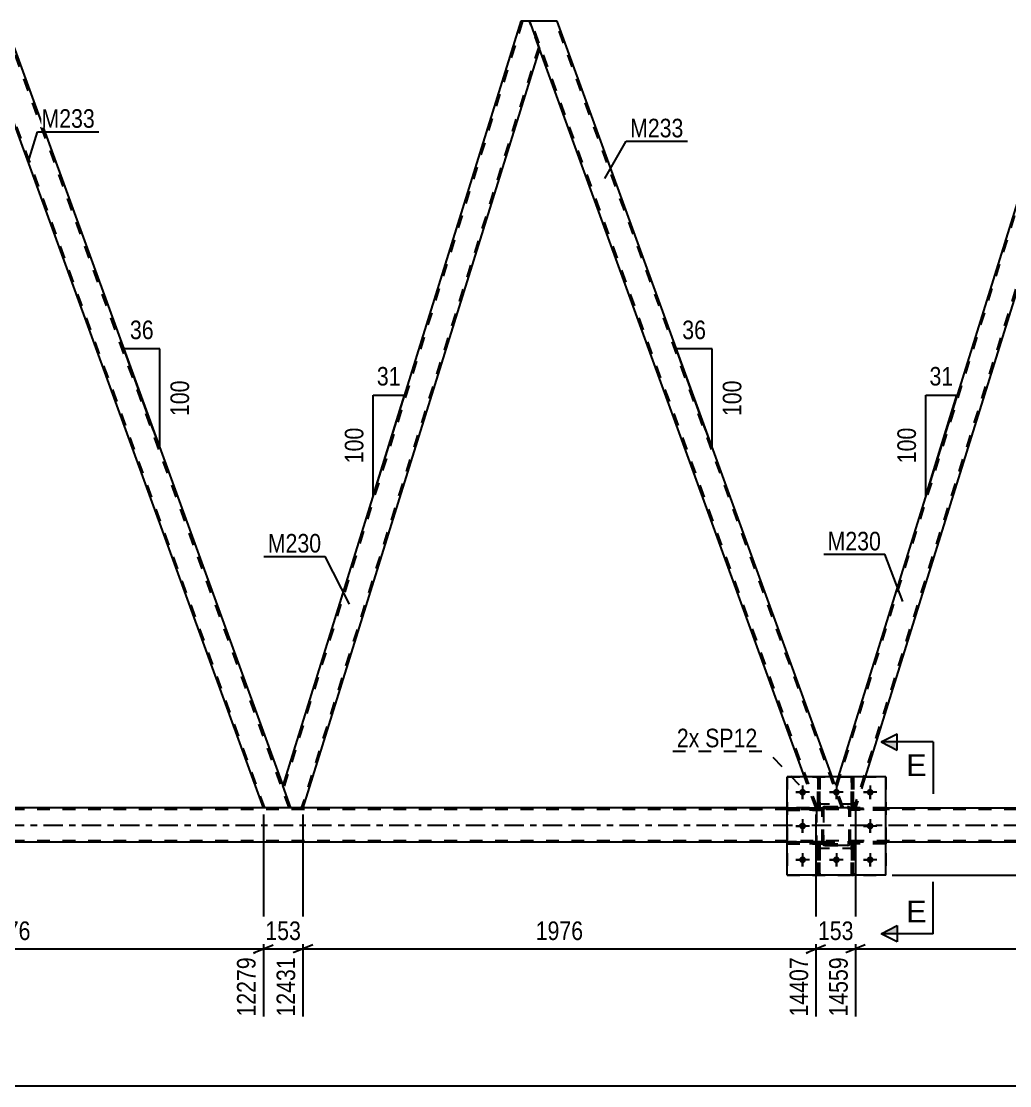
# Model space of a CAD drawing. Header units: millimetres. Extents: x 0 to 841, y 0 to 594.
# Drawn here: x 536.4 to 688.7, y 280.3 to 444.4 of the extents above; entities that cross this region are included whole.
import ezdxf

# ---------------------------------------------------------------- set-up
doc = ezdxf.new("R2010")
doc.units = ezdxf.units.MM
doc.linetypes.add('DXK_LINE_DOT2', pattern=[3.9198, 1.9599, -1.9599])
doc.linetypes.add('DXK_LINE_DOT3', pattern=[5.9187, 2.979, -0.9799, 0.9799, -0.9799])
doc.styles.add('Arial', font='ARIAL.TTF', dxfattribs={"height": 0.2})
doc.styles.add('Arial Narrow', font='ARIALN.TTF', dxfattribs={"height": 0.2})

# ---------------------------------------------------------------- blocks, each defined once
blk = doc.blocks.new('Part-272366397-2842 - 2830')
at = {"color": 7, "linetype": 'DXK_LINE_DOT2'}
for p, q in [((659.02, 316.96), (659.02, 323.76)), ((659.02, 323.76), (665.02, 323.76)), ((665.02, 316.96), (665.02, 323.76)), ((659.02, 316.96), (665.02, 316.96))]:
    blk.add_line(p, q, dxfattribs=at)
blk = doc.blocks.new('Part-272366397-2845 - 2830')
at = {"color": 7, "linetype": 'DXK_LINE_DOT2'}
for p, q in [((659.82, 323.12), (654.42, 323.12)), ((654.42, 323.12), (654.42, 322.8)), ((659.22, 323.12), (659.82, 323.12)), ((659.22, 322.8), (659.22, 323.12)), ((659.82, 322.8), (659.82, 323.12)), ((659.82, 322.8), (659.82, 323.12)), ((654.42, 322.8), (659.82, 322.8)), ((659.22, 322.8), (659.82, 322.8))]:
    blk.add_line(p, q, dxfattribs=at)
blk = doc.blocks.new('Part-272366397-2965 - 2830')
at = {"color": 7, "linetype": 'DXK_LINE_DOT2'}
for p, q in [((664.82, 323.12), (664.22, 323.12)), ((664.22, 323.12), (669.62, 323.12)), ((664.22, 322.8), (664.22, 323.12)), ((664.22, 322.8), (664.22, 323.12)), ((664.82, 322.8), (664.82, 323.12)), ((669.62, 323.12), (669.62, 322.8)), ((664.82, 322.8), (664.22, 322.8)), ((669.62, 322.8), (664.22, 322.8))]:
    blk.add_line(p, q, dxfattribs=at)
blk = doc.blocks.new('Part-272366397-2837 - 2830')
at = {"color": 7, "linetype": 'DXK_LINE_DOT2'}
for p, q in [((664.35, 317.6), (664.35, 317.6)), ((664.35, 317.6), (664.35, 317)), ((664.35, 312.76), (664.35, 317.6)), ((664.35, 317.6), (664.67, 317.6)), ((664.35, 317), (664.35, 312.76)), ((664.35, 317), (664.67, 317)), ((664.67, 317), (664.67, 317.6)), ((664.67, 312.76), (664.67, 317.6)), ((664.67, 312.76), (664.67, 317)), ((664.35, 312.76), (664.67, 312.76))]:
    blk.add_line(p, q, dxfattribs=at)
blk = doc.blocks.new('Part-272366397-2968 - 2830')
at = {"color": 7, "linetype": 'DXK_LINE_DOT2'}
for p, q in [((664.82, 317.92), (664.22, 317.92)), ((664.22, 317.92), (669.62, 317.92)), ((664.22, 317.6), (664.22, 317.92)), ((664.22, 317.6), (664.22, 317.92)), ((664.82, 317.6), (664.22, 317.6)), ((669.62, 317.6), (664.22, 317.6)), ((664.82, 317.6), (664.82, 317.92)), ((669.62, 317.92), (669.62, 317.6))]:
    blk.add_line(p, q, dxfattribs=at)
blk = doc.blocks.new('Part-272366397-2841 - 2830')
at = {"color": 7, "linetype": 'DXK_LINE_DOT2'}
for p, q in [((660.12, 323.33), (660.3, 323.36)), ((660.3, 323.36), (660.12, 323.33)), ((660.21, 323.1), (660.3, 323.12)), ((660.21, 323.1), (660.3, 323.12)), ((660.3, 323.36), (663.74, 323.36)), ((660.3, 323.36), (660.3, 323.36)), ((660.3, 323.36), (663.74, 323.36)), ((660.3, 323.12), (663.74, 323.12)), ((660.3, 323.12), (660.3, 323.12)), ((660.3, 323.12), (663.74, 323.12)), ((663.74, 323.36), (663.74, 323.36)), ((663.74, 323.36), (663.93, 323.33)), ((663.93, 323.33), (663.74, 323.36)), ((663.74, 323.12), (663.74, 323.12)), ((663.74, 323.12), (663.83, 323.1)), ((663.83, 323.1), (663.74, 323.12)), ((659.82, 322.88), (659.86, 323.07)), ((659.86, 323.07), (659.82, 322.88)), ((659.82, 317.84), (659.82, 322.88)), ((659.82, 322.88), (659.82, 322.88)), ((659.82, 317.84), (659.82, 322.88)), ((660.06, 322.88), (660.08, 322.97)), ((660.08, 322.97), (660.06, 322.88)), ((660.06, 317.84), (660.06, 322.88)), ((660.06, 322.88), (660.06, 322.88)), ((660.06, 322.88), (660.06, 317.84)), ((660.08, 322.97), (660.13, 323.05)), ((660.13, 323.05), (660.08, 322.97)), ((660.13, 323.05), (660.21, 323.1)), ((663.83, 323.1), (663.91, 323.05)), ((663.91, 323.05), (663.83, 323.1)), ((663.91, 323.05), (663.96, 322.97)), ((663.96, 322.97), (663.91, 323.05)), ((663.96, 322.97), (663.98, 322.88)), ((663.98, 322.88), (663.96, 322.97)), ((663.98, 317.84), (663.98, 322.88)), ((663.98, 322.88), (663.98, 322.88)), ((663.98, 317.84), (663.98, 322.88)), ((664.19, 323.07), (664.22, 322.88)), ((664.22, 322.88), (664.19, 323.07)), ((664.22, 317.84), (664.22, 322.88)), ((664.22, 322.88), (664.22, 322.88)), ((664.22, 317.84), (664.22, 322.88)), ((659.82, 317.84), (659.82, 317.84)), ((659.86, 317.66), (659.82, 317.84)), ((659.82, 317.84), (659.86, 317.66)), ((660.06, 317.84), (660.06, 317.84)), ((660.08, 317.75), (660.06, 317.84)), ((660.06, 317.84), (660.08, 317.75)), ((660.13, 317.67), (660.08, 317.75)), ((660.08, 317.75), (660.13, 317.67)), ((660.3, 317.36), (660.12, 317.4)), ((660.12, 317.4), (660.3, 317.36)), ((660.21, 317.62), (660.13, 317.67)), ((660.13, 317.67), (660.21, 317.62)), ((660.3, 317.6), (660.21, 317.62)), ((660.21, 317.62), (660.3, 317.6)), ((660.3, 317.6), (663.74, 317.6)), ((660.3, 317.6), (660.3, 317.6)), ((660.3, 317.6), (663.74, 317.6)), ((660.3, 317.36), (663.74, 317.36)), ((660.3, 317.36), (660.3, 317.36)), ((663.74, 317.36), (660.3, 317.36)), ((663.83, 317.62), (663.74, 317.6)), ((663.74, 317.6), (663.83, 317.62)), ((663.74, 317.6), (663.74, 317.6)), ((663.93, 317.4), (663.74, 317.36)), ((663.74, 317.36), (663.93, 317.4)), ((663.74, 317.36), (663.74, 317.36)), ((663.91, 317.67), (663.83, 317.62)), ((663.96, 317.75), (663.91, 317.67)), ((663.91, 317.67), (663.96, 317.75)), ((663.98, 317.84), (663.96, 317.75)), ((663.96, 317.75), (663.98, 317.84)), ((663.98, 317.84), (663.98, 317.84)), ((664.22, 317.84), (664.19, 317.66)), ((664.19, 317.66), (664.22, 317.84)), ((664.22, 317.84), (664.22, 317.84))]:
    blk.add_line(p, q, dxfattribs=at)
at = {"color": 7, "linetype": 'DXK_LINE_DOT3'}
blk.add_line((662.02, 320.36), (662.02, 320.36), dxfattribs=at)
at = {"color": 7, "linetype": 'DXK_LINE_DOT2'}
for centre, start, end in [((660.3, 322.88), 112.5, 157.5), ((660.3, 322.88), 112.5, 157.5), ((663.74, 322.88), 22.5, 67.5), ((663.74, 322.88), 22.5, 67.5), ((660.3, 317.84), 202.5, 247.5), ((660.3, 317.84), 202.5, 247.5), ((663.74, 317.84), 292.5, 337.5), ((663.74, 317.84), 292.5, 337.5)]:
    blk.add_arc(centre, 0.48, start, end, dxfattribs=at)
blk = doc.blocks.new('Part-272366397-2971 - 2830')
at = {"color": 7, "linetype": 'DXK_LINE_DOT2'}
for p, q in [((654.42, 322.8), (654.42, 323.12)), ((654.42, 323.12), (659.47, 323.12)), ((659.22, 322.8), (659.22, 323.12)), ((659.82, 323.12), (659.22, 323.12)), ((659.82, 322.8), (659.82, 323.12)), ((659.82, 322.8), (659.82, 323.12)), ((659.82, 322.8), (654.42, 322.8)), ((659.82, 322.8), (659.22, 322.8))]:
    blk.add_line(p, q, dxfattribs=at)
blk = doc.blocks.new('Part-272366397-2843 - 2830')
at = {"color": 7, "linetype": 'DXK_LINE_DOT2'}
for p, q in [((664.22, 322.8), (664.22, 323.12)), ((664.22, 323.12), (664.82, 323.12)), ((664.22, 322.8), (664.22, 323.12)), ((664.82, 322.8), (664.82, 323.12)), ((669.62, 323.12), (664.82, 323.12)), ((669.62, 322.8), (669.62, 323.12)), ((664.82, 322.8), (664.22, 322.8)), ((669.62, 322.8), (664.22, 322.8))]:
    blk.add_line(p, q, dxfattribs=at)
blk = doc.blocks.new('Part-272366397-2844 - 2830')
at = {"color": 7, "linetype": 'DXK_LINE_DOT2'}
for p, q in [((664.22, 317.6), (664.22, 317.92)), ((664.22, 317.92), (664.82, 317.92)), ((664.22, 317.6), (664.22, 317.92)), ((669.62, 317.92), (664.22, 317.92)), ((664.82, 317.6), (664.22, 317.6)), ((669.62, 317.6), (664.22, 317.6)), ((664.82, 317.6), (664.82, 317.92)), ((669.62, 317.6), (669.62, 317.92))]:
    blk.add_line(p, q, dxfattribs=at)
blk = doc.blocks.new('Part-272366397-2974 - 2830')
at = {"color": 7, "linetype": 'DXK_LINE_DOT2'}
for p, q in [((654.42, 317.6), (654.42, 317.92)), ((654.42, 317.92), (659.82, 317.92)), ((659.82, 317.6), (654.42, 317.6)), ((659.22, 317.6), (659.22, 317.92)), ((659.82, 317.92), (659.22, 317.92)), ((659.82, 317.6), (659.22, 317.6)), ((659.82, 317.6), (659.82, 317.92)), ((659.82, 317.6), (659.82, 317.92))]:
    blk.add_line(p, q, dxfattribs=at)
blk = doc.blocks.new('Part-272366397-2846 - 2830')
at = {"color": 7, "linetype": 'DXK_LINE_DOT2'}
for p, q in [((659.82, 317.92), (654.42, 317.92)), ((654.42, 317.92), (654.42, 317.6)), ((654.42, 317.6), (659.82, 317.6)), ((659.22, 317.92), (659.82, 317.92)), ((659.22, 317.6), (659.22, 317.92)), ((659.22, 317.6), (659.82, 317.6)), ((659.82, 317.6), (659.82, 317.92)), ((659.82, 317.6), (659.82, 317.92))]:
    blk.add_line(p, q, dxfattribs=at)
blk = doc.blocks.new('Part-272366397-2913 - 2830')
at = {"color": 7, "linetype": 'DXK_LINE_DOT2'}
for p, q in [((660.12, 323.33), (660.3, 323.36)), ((660.3, 323.36), (660.12, 323.33)), ((660.21, 323.1), (660.3, 323.12)), ((660.21, 323.1), (660.3, 323.12)), ((660.3, 323.36), (663.74, 323.36)), ((660.3, 323.36), (660.3, 323.36)), ((660.3, 323.36), (663.74, 323.36)), ((660.3, 323.12), (663.74, 323.12)), ((660.3, 323.12), (660.3, 323.12)), ((660.3, 323.12), (663.74, 323.12)), ((663.74, 323.36), (663.74, 323.36)), ((663.74, 323.36), (663.93, 323.33)), ((663.93, 323.33), (663.74, 323.36)), ((663.74, 323.12), (663.74, 323.12)), ((663.74, 323.12), (663.83, 323.1)), ((663.83, 323.1), (663.74, 323.12)), ((659.82, 322.88), (659.86, 323.07)), ((659.86, 323.07), (659.82, 322.88)), ((659.82, 317.84), (659.82, 322.88)), ((659.82, 322.88), (659.82, 322.88)), ((659.82, 317.84), (659.82, 322.88)), ((660.06, 322.88), (660.08, 322.97)), ((660.08, 322.97), (660.06, 322.88)), ((660.06, 317.84), (660.06, 322.88)), ((660.06, 322.88), (660.06, 322.88)), ((660.06, 322.88), (660.06, 317.84)), ((660.08, 322.97), (660.13, 323.05)), ((660.13, 323.05), (660.08, 322.97)), ((660.13, 323.05), (660.21, 323.1)), ((663.83, 323.1), (663.91, 323.05)), ((663.91, 323.05), (663.83, 323.1)), ((663.91, 323.05), (663.96, 322.97)), ((663.96, 322.97), (663.91, 323.05)), ((663.96, 322.97), (663.98, 322.88)), ((663.98, 322.88), (663.96, 322.97)), ((663.98, 317.84), (663.98, 322.88)), ((663.98, 322.88), (663.98, 322.88)), ((663.98, 317.84), (663.98, 322.88)), ((664.19, 323.07), (664.22, 322.88)), ((664.22, 322.88), (664.19, 323.07)), ((664.22, 317.84), (664.22, 322.88)), ((664.22, 322.88), (664.22, 322.88)), ((664.22, 317.84), (664.22, 322.88)), ((659.82, 317.84), (659.82, 317.84)), ((659.86, 317.66), (659.82, 317.84)), ((659.82, 317.84), (659.86, 317.66)), ((660.06, 317.84), (660.06, 317.84)), ((660.08, 317.75), (660.06, 317.84)), ((660.06, 317.84), (660.08, 317.75)), ((660.13, 317.67), (660.08, 317.75)), ((660.08, 317.75), (660.13, 317.67)), ((660.3, 317.36), (660.12, 317.4)), ((660.12, 317.4), (660.3, 317.36)), ((660.21, 317.62), (660.13, 317.67)), ((660.13, 317.67), (660.21, 317.62)), ((660.3, 317.6), (660.21, 317.62)), ((660.21, 317.62), (660.3, 317.6)), ((660.3, 317.6), (663.74, 317.6)), ((660.3, 317.6), (660.3, 317.6)), ((660.3, 317.6), (663.74, 317.6)), ((660.3, 317.36), (663.74, 317.36)), ((660.3, 317.36), (660.3, 317.36)), ((663.74, 317.36), (660.3, 317.36)), ((663.83, 317.62), (663.74, 317.6)), ((663.74, 317.6), (663.83, 317.62)), ((663.74, 317.6), (663.74, 317.6)), ((663.93, 317.4), (663.74, 317.36)), ((663.74, 317.36), (663.93, 317.4)), ((663.74, 317.36), (663.74, 317.36)), ((663.91, 317.67), (663.83, 317.62)), ((663.96, 317.75), (663.91, 317.67)), ((663.91, 317.67), (663.96, 317.75)), ((663.98, 317.84), (663.96, 317.75)), ((663.96, 317.75), (663.98, 317.84)), ((663.98, 317.84), (663.98, 317.84)), ((664.22, 317.84), (664.19, 317.66)), ((664.19, 317.66), (664.22, 317.84)), ((664.22, 317.84), (664.22, 317.84))]:
    blk.add_line(p, q, dxfattribs=at)
at = {"color": 7, "linetype": 'DXK_LINE_DOT3'}
blk.add_line((662.02, 320.36), (662.02, 320.36), dxfattribs=at)
at = {"color": 7, "linetype": 'DXK_LINE_DOT2'}
for centre, start, end in [((660.3, 322.88), 112.5, 157.5), ((660.3, 322.88), 112.5, 157.5), ((663.74, 322.88), 22.5, 67.5), ((663.74, 322.88), 22.5, 67.5), ((660.3, 317.84), 202.5, 247.5), ((660.3, 317.84), 202.5, 247.5), ((663.74, 317.84), 292.5, 337.5), ((663.74, 317.84), 292.5, 337.5)]:
    blk.add_arc(centre, 0.48, start, end, dxfattribs=at)
blk = doc.blocks.new('Part-272366397-2849 - 2830')
at = {"color": 7, "linetype": 'DXK_LINE_DOT2'}
for p, q in [((664.35, 323.72), (664.35, 327.96)), ((664.35, 327.96), (664.35, 323.12)), ((664.35, 327.96), (664.67, 327.96)), ((664.67, 327.96), (664.67, 323.72)), ((664.67, 323.12), (664.67, 327.96)), ((664.35, 323.12), (664.35, 323.72)), ((664.35, 323.72), (664.67, 323.72)), ((664.35, 323.12), (664.35, 323.12)), ((664.67, 323.12), (664.35, 323.12)), ((664.67, 323.72), (664.67, 323.12))]:
    blk.add_line(p, q, dxfattribs=at)
blk = doc.blocks.new('Part-272366397-2856 - 2830')
at = {"color": 7, "linetype": 'DXK_LINE_DOT2'}
for p, q in [((659.15, 323.72), (659.15, 327.96)), ((659.15, 327.96), (659.15, 323.12)), ((659.15, 327.96), (659.47, 327.96)), ((659.47, 327.96), (659.47, 323.72)), ((659.47, 323.12), (659.47, 327.96)), ((659.15, 323.12), (659.15, 323.72)), ((659.15, 323.72), (659.47, 323.72)), ((659.15, 323.12), (659.15, 323.12)), ((659.47, 323.12), (659.15, 323.12)), ((659.47, 323.72), (659.47, 323.12))]:
    blk.add_line(p, q, dxfattribs=at)
blk = doc.blocks.new('Part-272366397-2875 - 2830')
at = {"color": 7, "linetype": 'DXK_LINE_DOT2'}
for p, q in [((659.47, 327.96), (659.15, 327.96)), ((659.15, 327.96), (659.15, 323.72)), ((659.15, 327.96), (659.15, 323.12)), ((659.47, 323.72), (659.47, 327.96)), ((659.47, 327.96), (659.47, 323.12)), ((659.47, 323.72), (659.15, 323.72)), ((659.15, 323.72), (659.15, 323.12)), ((659.47, 323.12), (659.15, 323.12)), ((659.47, 323.12), (659.47, 323.72)), ((659.47, 323.12), (659.47, 323.12))]:
    blk.add_line(p, q, dxfattribs=at)
blk = doc.blocks.new('Bolt-272366397-2876 - 2830')
at = {"linetype": 'Continuous'}
for points in [[(657.34, 325.56, -1), (656.3, 325.56, -1)], [(662.54, 325.56, -1), (661.5, 325.56, -1)], [(667.74, 325.56, -1), (666.7, 325.56, -1)], [(657.34, 320.36, -1), (656.3, 320.36, -1)], [(667.74, 320.36, -1), (666.7, 320.36, -1)], [(657.34, 315.16, -1), (656.3, 315.16, -1)], [(662.54, 315.16, -1), (661.5, 315.16, -1)], [(667.74, 315.16, -1), (666.7, 315.16, -1)]]:
    blk.add_hatch(color=1, dxfattribs=at).paths.add_polyline_path(points)
at = {"color": 1, "linetype": 'Continuous'}
for p, q in [((656.82, 326.6), (656.82, 324.52)), ((662.02, 326.6), (662.02, 324.52)), ((667.22, 326.6), (667.22, 324.52)), ((657.86, 325.56), (655.78, 325.56)), ((663.06, 325.56), (660.98, 325.56)), ((668.26, 325.56), (666.18, 325.56)), ((657.86, 320.36), (655.78, 320.36)), ((656.82, 321.4), (656.82, 319.32)), ((668.26, 320.36), (666.18, 320.36)), ((667.22, 321.4), (667.22, 319.32)), ((657.86, 315.16), (655.78, 315.16)), ((656.82, 316.2), (656.82, 314.12)), ((663.06, 315.16), (660.98, 315.16)), ((662.02, 316.2), (662.02, 314.12)), ((668.26, 315.16), (666.18, 315.16)), ((667.22, 316.2), (667.22, 314.12))]:
    blk.add_line(p, q, dxfattribs=at)
blk = doc.blocks.new('Bolt-272366397-2877 - 2830')
at = {"color": 1, "linetype": 'Continuous'}
for p, q in [((656.82, 326.6), (656.82, 325.91)), ((662.02, 326.6), (662.02, 325.91)), ((667.22, 326.6), (667.22, 325.91)), ((655.78, 325.56), (656.47, 325.56)), ((656.82, 324.52), (656.82, 325.22)), ((657.86, 325.56), (657.17, 325.56)), ((660.98, 325.56), (661.67, 325.56)), ((662.02, 324.52), (662.02, 325.22)), ((663.06, 325.56), (662.37, 325.56)), ((666.18, 325.56), (666.87, 325.56)), ((667.22, 324.52), (667.22, 325.22)), ((668.26, 325.56), (667.57, 325.56)), ((655.78, 320.36), (656.47, 320.36)), ((656.82, 321.4), (656.82, 320.71)), ((656.82, 319.32), (656.82, 320.02)), ((657.86, 320.36), (657.17, 320.36)), ((666.18, 320.36), (666.87, 320.36)), ((667.22, 321.4), (667.22, 320.71)), ((667.22, 319.32), (667.22, 320.02)), ((668.26, 320.36), (667.57, 320.36)), ((655.78, 315.16), (656.47, 315.16)), ((656.82, 316.2), (656.82, 315.51)), ((657.86, 315.16), (657.17, 315.16)), ((660.98, 315.16), (661.67, 315.16)), ((662.02, 316.2), (662.02, 315.51)), ((663.06, 315.16), (662.37, 315.16)), ((666.18, 315.16), (666.87, 315.16)), ((667.22, 316.2), (667.22, 315.51)), ((668.26, 315.16), (667.57, 315.16)), ((656.82, 314.12), (656.82, 314.82)), ((662.02, 314.12), (662.02, 314.82)), ((667.22, 314.12), (667.22, 314.82))]:
    blk.add_line(p, q, dxfattribs=at)
blk = doc.blocks.new('Part-272366397-2944 - 2830')
at = {"color": 7, "linetype": 'DXK_LINE_DOT2'}
for p, q in [((664.67, 317.6), (664.35, 317.6)), ((664.35, 317), (664.35, 317.6)), ((664.35, 312.76), (664.35, 317.6)), ((664.67, 317), (664.35, 317)), ((664.35, 312.76), (664.35, 317)), ((664.67, 317.6), (664.67, 317.6)), ((664.67, 317.6), (664.67, 317)), ((664.67, 312.76), (664.67, 317.6)), ((664.67, 317), (664.67, 312.76)), ((664.67, 312.76), (664.35, 312.76))]:
    blk.add_line(p, q, dxfattribs=at)
blk = doc.blocks.new('Part-272366397-2886 - 2830')
at = {"color": 7, "linetype": 'DXK_LINE_DOT2'}
for p, q in [((659.47, 317.6), (659.15, 317.6)), ((659.15, 317), (659.15, 317.6)), ((659.15, 312.76), (659.15, 317.6)), ((659.47, 317), (659.15, 317)), ((659.15, 312.76), (659.15, 317)), ((659.47, 317.6), (659.47, 317.6)), ((659.47, 317.6), (659.47, 317)), ((659.47, 312.76), (659.47, 317.6)), ((659.47, 317), (659.47, 312.76)), ((659.47, 312.76), (659.15, 312.76))]:
    blk.add_line(p, q, dxfattribs=at)
blk = doc.blocks.new('Part-272366397-2912 - 2830')
at = {"color": 7, "linetype": 'DXK_LINE_DOT2'}
for p, q in [((659.02, 316.96), (659.02, 323.76)), ((659.02, 323.76), (665.02, 323.76)), ((665.02, 316.96), (665.02, 323.76)), ((659.02, 316.96), (665.02, 316.96))]:
    blk.add_line(p, q, dxfattribs=at)
blk = doc.blocks.new('Part-272366397-3000 - 2830')
at = {"color": 2, "linetype": 'Continuous'}
for p, q in [((529.62, 444.36), (533.87, 444.36)), ((533.87, 444.36), (576.73, 326.61)), ((573.74, 323.14), (531.16, 440.11))]:
    blk.add_line(p, q, dxfattribs=at)
at = {"color": 7, "linetype": 'DXK_LINE_DOT2'}
for p, q in [((531.16, 440.11), (529.62, 444.36)), ((573.99, 323.14), (529.87, 444.36)), ((533.83, 444.36), (533.36, 444.36)), ((577.74, 323.14), (533.62, 444.36)), ((577.99, 323.14), (576.73, 326.61)), ((577.99, 323.14), (573.74, 323.14))]:
    blk.add_line(p, q, dxfattribs=at)
blk = doc.blocks.new('Part-272366397-3020 - 2830')
at = {"color": 7, "linetype": 'DXK_LINE_DOT2'}
for p, q in [((654.42, 327.96), (669.62, 327.96)), ((654.42, 327.96), (654.42, 312.76)), ((669.62, 327.96), (669.62, 312.76)), ((654.42, 312.76), (669.62, 312.76))]:
    blk.add_line(p, q, dxfattribs=at)
blk = doc.blocks.new('Part-272366397-3025 - 2830')
at = {"color": 2, "linetype": 'Continuous'}
for p, q in [((669.62, 327.96), (654.42, 327.96)), ((654.42, 312.76), (654.42, 327.96)), ((669.62, 312.76), (669.62, 327.96)), ((669.62, 312.76), (654.42, 312.76))]:
    blk.add_line(p, q, dxfattribs=at)
blk = doc.blocks.new('Part-272366397-3028 - 2830')
at = {"color": 7, "linetype": 'DXK_LINE_DOT2'}
for p, q in [((664.67, 327.96), (664.35, 327.96)), ((664.35, 327.96), (664.35, 323.72)), ((664.35, 323.12), (664.35, 327.96)), ((664.67, 323.72), (664.67, 327.96)), ((664.67, 327.96), (664.67, 323.12)), ((664.67, 323.72), (664.35, 323.72)), ((664.35, 323.72), (664.35, 323.12)), ((664.67, 323.12), (664.35, 323.12)), ((664.67, 323.12), (664.67, 323.72)), ((664.67, 323.12), (664.67, 323.12))]:
    blk.add_line(p, q, dxfattribs=at)
blk = doc.blocks.new('Part-272366397-3063 - 2830')
at = {"color": 2, "linetype": 'Continuous'}
for p, q in [((613.43, 444.36), (576.73, 326.61)), ((614.75, 444.36), (613.43, 444.36)), ((614.75, 444.36), (616.3, 440.11)), ((616.3, 440.11), (579.84, 323.14)), ((577.99, 323.14), (576.73, 326.61))]:
    blk.add_line(p, q, dxfattribs=at)
at = {"color": 7, "linetype": 'DXK_LINE_DOT2'}
for p, q in [((613.68, 444.36), (576.87, 326.24)), ((616.16, 440.48), (579.59, 323.14)), ((579.84, 323.14), (577.99, 323.14))]:
    blk.add_line(p, q, dxfattribs=at)
blk = doc.blocks.new('Part-272366397-3068 - 2830')
at = {"color": 2, "linetype": 'Continuous'}
for p, q in [((619.01, 444.36), (614.75, 444.36)), ((661.37, 327.96), (619.01, 444.36)), ((657.12, 327.96), (616.3, 440.11))]:
    blk.add_line(p, q, dxfattribs=at)
at = {"color": 7, "linetype": 'DXK_LINE_DOT2'}
for p, q in [((616.3, 440.11), (614.75, 444.36)), ((659.13, 323.14), (615.01, 444.36)), ((618.97, 444.36), (618.5, 444.36)), ((662.87, 323.14), (618.75, 444.36)), ((658.87, 323.14), (657.12, 327.96)), ((663.13, 323.14), (661.37, 327.96)), ((663.13, 323.14), (658.87, 323.14))]:
    blk.add_line(p, q, dxfattribs=at)
blk = doc.blocks.new('Part-272366397-3073 - 2830')
at = {"color": 7, "linetype": 'DXK_LINE_DOT2'}
for p, q in [((698.82, 444.36), (662, 326.24)), ((701.3, 440.48), (664.72, 323.14)), ((662.29, 327.96), (661.87, 326.61)), ((663.13, 323.14), (661.87, 326.61)), ((666.48, 327.96), (664.97, 323.14)), ((664.97, 323.14), (663.13, 323.14))]:
    blk.add_line(p, q, dxfattribs=at)
at = {"color": 2, "linetype": 'Continuous'}
for p, q in [((698.57, 444.36), (662.29, 327.96)), ((699.89, 444.36), (698.57, 444.36)), ((701.43, 440.11), (699.89, 444.36)), ((701.43, 440.11), (666.48, 327.96))]:
    blk.add_line(p, q, dxfattribs=at)
blk = doc.blocks.new('Part-272366397-3078 - 2830')
at = {"color": 2, "linetype": 'Continuous'}
for p, q in [((654.42, 323.14), (499.35, 323.14)), ((669.62, 323.14), (768.21, 323.14)), ((654.42, 317.86), (499.35, 317.86)), ((768.21, 317.86), (669.62, 317.86))]:
    blk.add_line(p, q, dxfattribs=at)
at = {"color": 7, "linetype": 'DXK_LINE_DOT2'}
for p, q in [((669.62, 323.14), (654.42, 323.14)), ((768.21, 322.9), (95.95, 322.9)), ((768.21, 318.1), (95.95, 318.1)), ((669.62, 317.86), (654.42, 317.86))]:
    blk.add_line(p, q, dxfattribs=at)
at = {"color": 7, "linetype": 'DXK_LINE_DOT3'}
blk.add_line((95.95, 320.5), (768.21, 320.5), dxfattribs=at)
blk = doc.blocks.new('Part-272366397-3100 - 2830')
at = {"color": 7, "linetype": 'DXK_LINE_DOT2'}
for p, q in [((659.15, 317.6), (659.15, 317.6)), ((659.15, 317.6), (659.15, 317)), ((659.15, 312.76), (659.15, 317.6)), ((659.15, 317.6), (659.47, 317.6)), ((659.15, 317), (659.15, 312.76)), ((659.15, 317), (659.47, 317)), ((659.47, 317), (659.47, 317.6)), ((659.47, 312.76), (659.47, 317.6)), ((659.47, 312.76), (659.47, 317)), ((659.15, 312.76), (659.47, 312.76))]:
    blk.add_line(p, q, dxfattribs=at)
blk = doc.blocks.new('AngleDimension-272366397-16631 - 2830')
at = {"color": 7, "linetype": 'Continuous'}
for p, q in [((556.78, 381.43), (552.25, 393.88)), ((557.79, 393.88), (552.25, 393.88)), ((557.79, 378.66), (552.25, 393.88)), ((557.79, 378.66), (557.79, 393.88))]:
    blk.add_line(p, q, dxfattribs=at)
at = {"color": 0}
for points in [[(557.44, 394.78), (557.44, 398.98), (552.59, 398.98), (552.59, 394.78)], [(562.89, 389.61), (558.69, 389.61), (558.69, 382.93), (562.89, 382.93)]]:
    blk.add_wipeout(points, dxfattribs=at)
at = {"color": 3, "style": 'Arial Narrow'}
blk.add_text('36', height=2.863, dxfattribs=at).set_placement((553.19, 395.38))
blk.add_text('100', height=2.863, rotation=90.0002, dxfattribs=at).set_placement((562.29, 383.53))
blk = doc.blocks.new('AngleDimension-272366397-16645 - 2830')
at = {"color": 7, "linetype": 'Continuous'}
for p, q in [((641.87, 381.43), (637.34, 393.88)), ((642.88, 393.88), (637.34, 393.88)), ((642.88, 378.66), (637.34, 393.88)), ((642.88, 378.66), (642.88, 393.88))]:
    blk.add_line(p, q, dxfattribs=at)
at = {"color": 0}
for points in [[(642.54, 394.78), (642.54, 398.98), (637.68, 398.98), (637.68, 394.78)], [(647.98, 389.61), (643.78, 389.61), (643.78, 382.93), (647.98, 382.93)]]:
    blk.add_wipeout(points, dxfattribs=at)
at = {"color": 3, "style": 'Arial Narrow'}
blk.add_text('36', height=2.863, dxfattribs=at).set_placement((638.28, 395.38))
blk.add_text('100', height=2.863, rotation=90.0002, dxfattribs=at).set_placement((647.38, 383.53))
blk = doc.blocks.new('AngleDimension-272366397-3127 - 2830')
at = {"color": 7, "linetype": 'Continuous'}
for p, q in [((590.65, 386.73), (595.47, 386.73)), ((590.65, 371.26), (595.47, 386.73)), ((590.65, 371.26), (590.65, 386.73)), ((592.34, 376.7), (595.47, 386.73))]:
    blk.add_line(p, q, dxfattribs=at)
at = {"color": 0}
for points in [[(595.49, 387.63), (595.49, 391.83), (590.63, 391.83), (590.63, 387.63)], [(589.75, 382.34), (585.55, 382.34), (585.55, 375.66), (589.75, 375.66)]]:
    blk.add_wipeout(points, dxfattribs=at)
at = {"color": 3, "style": 'Arial Narrow'}
blk.add_text('31', height=2.863, dxfattribs=at).set_placement((591.23, 388.23))
blk.add_text('100', height=2.863, rotation=90.0002, dxfattribs=at).set_placement((589.15, 376.26))
blk = doc.blocks.new('StraightDimension-272366397-3212 - 2830')
at = {"color": 7, "linetype": 'Continuous'}
for p, q in [((494.71, 322.14), (494.71, 291)), ((573.74, 322.14), (573.74, 291)), ((496.21, 302.04), (493.21, 300.84)), ((572.24, 300.84), (575.24, 302.04)), ((494.71, 301.44), (573.74, 301.44))]:
    blk.add_line(p, q, dxfattribs=at)
at = {"color": 0}
blk.add_wipeout([(538.48, 302.19), (538.48, 306.39), (529.96, 306.39), (529.96, 302.19)], dxfattribs=at)
at = {"color": 0, "linetype": 'Continuous'}
blk.add_wipeout([(573.14, 300.74), (568.94, 300.74), (568.94, 290.4), (573.14, 290.4)], dxfattribs=at)
at = {"color": 3, "style": 'Arial Narrow'}
blk.add_text('1976', height=2.863, dxfattribs=at).set_placement((530.56, 302.79))
at = {"color": 3, "linetype": 'Continuous', "style": 'Arial Narrow'}
blk.add_text('12279', height=2.863, rotation=90.0002, dxfattribs=at).set_placement((572.54, 291))
blk = doc.blocks.new('StraightDimension-272366397-3476 - 2830')
at = {"color": 7, "linetype": 'Continuous'}
for p, q in [((579.84, 322.14), (579.84, 291)), ((658.87, 322.14), (658.87, 291)), ((581.34, 302.04), (578.34, 300.84)), ((657.37, 300.84), (660.37, 302.04)), ((579.84, 301.44), (658.87, 301.44))]:
    blk.add_line(p, q, dxfattribs=at)
at = {"color": 0}
blk.add_wipeout([(623.61, 302.19), (623.61, 306.39), (615.1, 306.39), (615.1, 302.19)], dxfattribs=at)
at = {"color": 0, "linetype": 'Continuous'}
blk.add_wipeout([(658.27, 300.74), (654.07, 300.74), (654.07, 290.4), (658.27, 290.4)], dxfattribs=at)
at = {"color": 3, "style": 'Arial Narrow'}
blk.add_text('1976', height=2.863, dxfattribs=at).set_placement((615.7, 302.79))
at = {"color": 3, "linetype": 'Continuous', "style": 'Arial Narrow'}
blk.add_text('14407', height=2.863, rotation=90.0002, dxfattribs=at).set_placement((657.67, 291))
blk = doc.blocks.new('AngleDimension-272366397-3138 - 2830')
at = {"color": 7, "linetype": 'Continuous'}
for p, q in [((675.78, 386.73), (680.6, 386.73)), ((675.78, 371.26), (680.6, 386.73)), ((675.78, 371.26), (675.78, 386.73)), ((677.48, 376.7), (680.6, 386.73))]:
    blk.add_line(p, q, dxfattribs=at)
at = {"color": 0}
for points in [[(680.62, 387.63), (680.62, 391.83), (675.77, 391.83), (675.77, 387.63)], [(674.88, 382.34), (670.68, 382.34), (670.68, 375.66), (674.88, 375.66)]]:
    blk.add_wipeout(points, dxfattribs=at)
at = {"color": 3, "style": 'Arial Narrow'}
blk.add_text('31', height=2.863, dxfattribs=at).set_placement((676.37, 388.23))
blk.add_text('100', height=2.863, rotation=90.0002, dxfattribs=at).set_placement((674.28, 376.26))
blk = doc.blocks.new('StraightDimension-272366397-3356 - 2830')
at = {"color": 7, "linetype": 'Continuous'}
for p, q in [((664.97, 322.14), (664.97, 291)), ((744.01, 322.14), (744.01, 291)), ((666.47, 302.04), (663.47, 300.84)), ((742.51, 300.84), (745.51, 302.04)), ((664.97, 301.44), (744.01, 301.44))]:
    blk.add_line(p, q, dxfattribs=at)
at = {"color": 0}
blk.add_wipeout([(708.75, 302.19), (708.75, 306.39), (700.23, 306.39), (700.23, 302.19)], dxfattribs=at)
at = {"color": 0, "linetype": 'Continuous'}
blk.add_wipeout([(743.41, 300.74), (739.21, 300.74), (739.21, 290.4), (743.41, 290.4)], dxfattribs=at)
at = {"color": 3, "style": 'Arial Narrow'}
blk.add_text('1976', height=2.863, dxfattribs=at).set_placement((700.83, 302.79))
at = {"color": 3, "linetype": 'Continuous', "style": 'Arial Narrow'}
blk.add_text('16535', height=2.863, rotation=90.0002, dxfattribs=at).set_placement((742.81, 291))
blk = doc.blocks.new('StraightDimension-272366397-3452 - 2830')
at = {"color": 7, "linetype": 'Continuous'}
for p, q in [((573.74, 322.14), (573.74, 291)), ((579.84, 322.14), (579.84, 291)), ((572.24, 300.84), (575.24, 302.04)), ((581.34, 302.04), (578.34, 300.84)), ((573.74, 301.44), (579.84, 301.44))]:
    blk.add_line(p, q, dxfattribs=at)
at = {"color": 0}
blk.add_wipeout([(580.13, 302.19), (580.13, 306.39), (573.45, 306.39), (573.45, 302.19)], dxfattribs=at)
at = {"color": 0, "linetype": 'Continuous'}
blk.add_wipeout([(579.24, 300.74), (575.04, 300.74), (575.04, 290.4), (579.24, 290.4)], dxfattribs=at)
at = {"color": 3, "style": 'Arial Narrow'}
blk.add_text('153', height=2.863, dxfattribs=at).set_placement((574.05, 302.79))
at = {"color": 3, "linetype": 'Continuous', "style": 'Arial Narrow'}
blk.add_text('12431', height=2.863, rotation=90.0002, dxfattribs=at).set_placement((578.64, 291))
blk = doc.blocks.new('StraightDimension-272366397-3500 - 2830')
at = {"color": 7, "linetype": 'Continuous'}
for p, q in [((658.87, 322.14), (658.87, 291)), ((664.97, 322.14), (664.97, 291)), ((657.37, 300.84), (660.37, 302.04)), ((666.47, 302.04), (663.47, 300.84)), ((658.87, 301.44), (664.97, 301.44))]:
    blk.add_line(p, q, dxfattribs=at)
at = {"color": 0}
blk.add_wipeout([(665.26, 302.19), (665.26, 306.39), (658.58, 306.39), (658.58, 302.19)], dxfattribs=at)
at = {"color": 0, "linetype": 'Continuous'}
blk.add_wipeout([(664.37, 300.74), (660.17, 300.74), (660.17, 290.4), (664.37, 290.4)], dxfattribs=at)
at = {"color": 3, "style": 'Arial Narrow'}
blk.add_text('153', height=2.863, dxfattribs=at).set_placement((659.18, 302.79))
at = {"color": 3, "linetype": 'Continuous', "style": 'Arial Narrow'}
blk.add_text('14559', height=2.863, rotation=90.0002, dxfattribs=at).set_placement((663.77, 291))
blk = doc.blocks.new('StraightDimension-272366397-14854 - 2830')
at = {"color": 7, "linetype": 'Continuous'}
for p, q in [((802.88, 455.66), (801.68, 458.66)), ((756.53, 457.16), (804.68, 457.16)), ((802.28, 312.76), (802.28, 457.16)), ((801.68, 314.26), (802.88, 311.26)), ((670.62, 312.76), (804.68, 312.76))]:
    blk.add_line(p, q, dxfattribs=at)
at = {"color": 0}
blk.add_wipeout([(801.53, 389.22), (797.33, 389.22), (797.33, 380.71), (801.53, 380.71)], dxfattribs=at)
at = {"color": 3, "style": 'Arial Narrow'}
blk.add_text('3610', height=2.863, rotation=90.0002, dxfattribs=at).set_placement((800.93, 381.31))
blk = doc.blocks.new('StraightDimension-272366397-14883 - 2830')
at = {"color": 7, "linetype": 'Continuous'}
blk.add_line((49.02, 280.34), (777.47, 280.34), dxfattribs=at)
blk = doc.blocks.new('Mark-272366397-2996 - 2830')
at = {"color": 0}
blk.add_wipeout([(547.79, 427.95), (547.79, 430.95), (539.56, 430.95), (539.56, 427.95)], dxfattribs=at)
blk.add_wipeout([(547.79, 427.95), (547.79, 430.95), (539.56, 430.95), (539.56, 427.95)], dxfattribs=at)
at = {"color": 30, "linetype": 'Continuous'}
for p, q in [((537.52, 422.64), (538.96, 427.35)), ((538.96, 427.35), (548.39, 427.35))]:
    blk.add_line(p, q, dxfattribs=at)
at = {"color": 3, "style": 'Arial Narrow'}
blk.add_text('M233', height=2.863, dxfattribs=at).set_placement((539.56, 427.95))
blk = doc.blocks.new('Mark-272366397-3059 - 2830')
at = {"color": 0}
blk.add_wipeout([(582.66, 362.5), (582.66, 365.5), (574.43, 365.5), (574.43, 362.5)], dxfattribs=at)
blk.add_wipeout([(582.66, 362.5), (582.66, 365.5), (574.43, 365.5), (574.43, 362.5)], dxfattribs=at)
at = {"color": 30, "linetype": 'Continuous'}
for p in [(573.83, 361.9), (587, 354.54)]:
    blk.add_line(p, (583.26, 361.9), dxfattribs=at)
at = {"color": 3, "style": 'Arial Narrow'}
blk.add_text('M230', height=2.863, dxfattribs=at).set_placement((574.43, 362.5))
blk = doc.blocks.new('Mark-272366397-3064 - 2830')
at = {"color": 0}
blk.add_wipeout([(638.47, 426.48), (638.47, 429.48), (630.24, 429.48), (630.24, 426.48)], dxfattribs=at)
blk.add_wipeout([(638.47, 426.48), (638.47, 429.48), (630.24, 429.48), (630.24, 426.48)], dxfattribs=at)
at = {"color": 30, "linetype": 'Continuous'}
for p, q in [((626.35, 420.14), (629.64, 425.88)), ((629.64, 425.88), (639.07, 425.88))]:
    blk.add_line(p, q, dxfattribs=at)
at = {"color": 3, "style": 'Arial Narrow'}
blk.add_text('M233', height=2.863, dxfattribs=at).set_placement((630.24, 426.48))
blk = doc.blocks.new('Mark-272366397-3069 - 2830')
at = {"color": 0}
blk.add_wipeout([(668.89, 362.83), (668.89, 365.83), (660.67, 365.83), (660.67, 362.83)], dxfattribs=at)
blk.add_wipeout([(668.89, 362.83), (668.89, 365.83), (660.67, 365.83), (660.67, 362.83)], dxfattribs=at)
at = {"color": 30, "linetype": 'Continuous'}
for p in [(660.07, 362.23), (672.27, 354.94)]:
    blk.add_line(p, (669.49, 362.23), dxfattribs=at)
at = {"color": 3, "style": 'Arial Narrow'}
blk.add_text('M230', height=2.863, dxfattribs=at).set_placement((660.67, 362.83))
blk = doc.blocks.new('SectionMark-272366397-4210 - 2830')
at = {"linetype": 'Continuous'}
for points in [[(671.41, 333.32), (671.41, 332.07), (668.91, 333.32)], [(671.41, 305.01), (671.41, 303.76), (668.91, 303.76)]]:
    blk.add_hatch(color=6, dxfattribs=at).paths.add_polyline_path(points)
at = {"color": 6, "linetype": 'Continuous'}
for p, q in [((668.91, 333.32), (671.41, 334.57)), ((676.91, 333.32), (668.91, 333.32)), ((668.91, 333.32), (671.41, 332.07)), ((671.41, 332.07), (671.41, 334.57)), ((676.91, 333.32), (676.91, 325.32)), ((676.91, 303.76), (676.91, 311.76)), ((668.91, 303.76), (671.41, 305.01)), ((676.91, 303.76), (668.91, 303.76)), ((671.41, 302.51), (668.91, 303.76)), ((671.41, 305.01), (671.41, 302.51))]:
    blk.add_line(p, q, dxfattribs=at)
at = {"color": 0, "linetype": 'Continuous'}
for points in [[(675.91, 328.07), (675.91, 331.57), (672.8, 331.57), (672.8, 328.07)], [(675.91, 305.51), (675.91, 309.01), (672.8, 309.01), (672.8, 305.51)]]:
    blk.add_wipeout(points, dxfattribs=at)
at = {"color": 3, "linetype": 'Continuous', "style": 'Arial'}
for p in [(672.8, 328.07), (672.8, 305.51)]:
    blk.add_text('E', height=3.34, dxfattribs=at).set_placement(p)
blk = doc.blocks.new('MarkSet-272366397-16464 - 2830')
at = {"color": 30, "linetype": 'DXK_LINE_DOT2'}
blk.add_line((656.36, 326.64), (651.35, 331.89), dxfattribs=at)
at = {"color": 0}
for points in [[(640.91, 332.49), (640.91, 335.49), (637.44, 335.49), (637.44, 332.49)], [(649.85, 332.49), (649.85, 335.49), (641.81, 335.49), (641.81, 332.49)]]:
    blk.add_wipeout(points, dxfattribs=at)
for points in [[(640.91, 332.49), (640.91, 335.49), (637.44, 335.49), (637.44, 332.49)], [(649.85, 332.49), (649.85, 335.49), (641.81, 335.49), (641.81, 332.49)]]:
    blk.add_wipeout(points, dxfattribs=at)
at = {"color": 30, "linetype": 'DXK_LINE_DOT2'}
blk.add_line((636.84, 331.89), (651.35, 331.89), dxfattribs=at)
at = {"color": 3, "style": 'Arial Narrow'}
for s, p in [('2x', (637.44, 332.49)), ('SP12', (641.81, 332.49))]:
    blk.add_text(s, height=2.863, dxfattribs=at).set_placement(p)

msp = doc.modelspace()

# ---------------------------------------------------------------- block references
for name in ['Part-272366397-3000 - 2830', 'Part-272366397-3063 - 2830', 'Part-272366397-3068 - 2830', 'Part-272366397-3073 - 2830', 'Part-272366397-3020 - 2830', 'Part-272366397-3025 - 2830', 'Bolt-272366397-2876 - 2830', 'Bolt-272366397-2877 - 2830', 'Part-272366397-2856 - 2830', 'Part-272366397-2875 - 2830', 'Part-272366397-2849 - 2830', 'Part-272366397-3028 - 2830', 'Part-272366397-3078 - 2830', 'Part-272366397-2845 - 2830', 'Part-272366397-2971 - 2830', 'Part-272366397-2842 - 2830', 'Part-272366397-2912 - 2830', 'Part-272366397-2841 - 2830', 'Part-272366397-2913 - 2830', 'Part-272366397-2965 - 2830', 'Part-272366397-2843 - 2830', 'Part-272366397-2974 - 2830', 'Part-272366397-2846 - 2830', 'Part-272366397-2886 - 2830', 'Part-272366397-3100 - 2830', 'Part-272366397-2968 - 2830', 'Part-272366397-2844 - 2830', 'Part-272366397-2837 - 2830', 'Part-272366397-2944 - 2830']:
    msp.add_blockref(name, (0, 0))

# ---------------------------------------------------------------- next in the draw order: block references
for name in ['AngleDimension-272366397-16631 - 2830', 'AngleDimension-272366397-16645 - 2830', 'AngleDimension-272366397-3127 - 2830', 'AngleDimension-272366397-3138 - 2830', 'StraightDimension-272366397-3212 - 2830', 'StraightDimension-272366397-3476 - 2830', 'StraightDimension-272366397-3356 - 2830']:
    msp.add_blockref(name, (0, 0))

# ---------------------------------------------------------------- next in the draw order: block references
for name in ['StraightDimension-272366397-14854 - 2830', 'StraightDimension-272366397-3452 - 2830', 'StraightDimension-272366397-3500 - 2830']:
    msp.add_blockref(name, (0, 0))

# ---------------------------------------------------------------- next in the draw order: block references
msp.add_blockref('StraightDimension-272366397-14883 - 2830', (0, 0))

# ---------------------------------------------------------------- next in the draw order: block references
for name in ['Mark-272366397-2996 - 2830', 'Mark-272366397-3064 - 2830', 'Mark-272366397-3069 - 2830', 'Mark-272366397-3059 - 2830', 'MarkSet-272366397-16464 - 2830', 'SectionMark-272366397-4210 - 2830']:
    msp.add_blockref(name, (0, 0))

doc.saveas('drawing.dxf')
